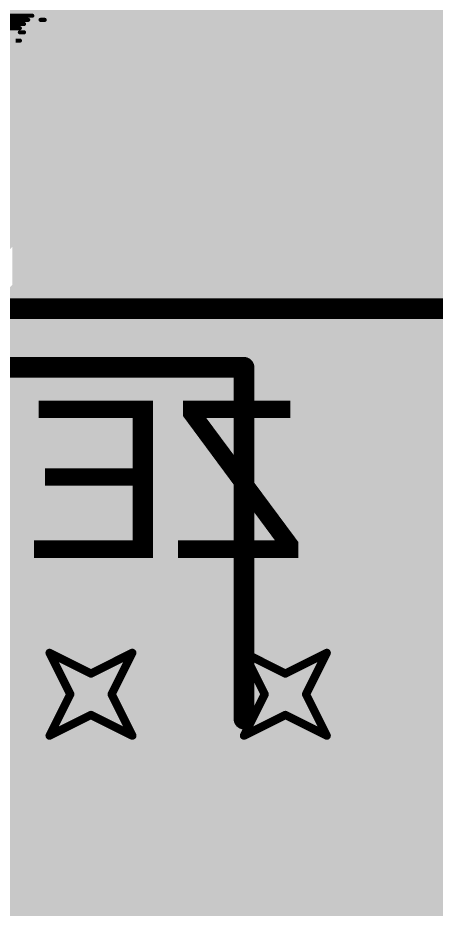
# Model space of a CAD drawing. Header units: inches. Extents: x -2 to 343, y -53 to 63.
# Drawn here: x 37.45 to 40.01, y -35.81 to -30.34 of the extents above; entities that cross this region are included whole.
import ezdxf

# ---------------------------------------------------------------- set-up
doc = ezdxf.new("R2010")
doc.units = ezdxf.units.IN
for name, color, linetype in [('Board Outline', 216, 'Continuous'), ('Bottom Layer', 5, 'Continuous'), ('Bottom Overlay', 54, 'Continuous'), ('Drill Drawing', 1, 'Continuous'), ('Top Layer', 1, 'Continuous'), ('Top Overlay', 2, 'Continuous'), ('Top Paste', 8, 'Continuous'), ('Top Solder', 216, 'Continuous'), ('Via Holes', 16, 'Continuous')]:
    doc.layers.add(name, color=color, linetype=linetype)
doc.styles.add('Arial', font='', dxfattribs={"height": 0.2})
doc.styles.get('Arial').set_extended_font_data('Arial')

# ---------------------------------------------------------------- blocks, each defined once
blk = doc.blocks.new('YSLF1045_4R7M_7')
at = {"layer": 'Top Overlay', "const_width": 0.127}
blk.add_lwpolyline([(5.05, 4.8976), (-5.05, 4.8976)], dxfattribs=at)
blk = doc.blocks.new('RVT1C471M0607_74')
at = {"layer": 'Top Layer'}
blk.add_hatch(color=1, dxfattribs=at).paths.add_polyline_path([(1.056, 1.0794), (4.556, 1.0794), (4.556, -0.5206), (1.056, -0.5206)])
at = {"layer": 'Top Paste'}
blk.add_hatch(color=8, dxfattribs=at).paths.add_polyline_path([(1.056, 1.0794), (4.556, 1.0794), (4.556, -0.5206), (1.056, -0.5206)])
at = {"layer": 'Top Solder'}
blk.add_hatch(color=216, dxfattribs=at).paths.add_polyline_path([(0.9544, 1.181), (4.6576, 1.181), (4.6576, -0.6222), (0.9544, -0.6222)])
at = {"layer": 'Top Overlay', "const_width": 0.127}
for points in [[(-1.8288, 3.6068), (3.3274, 3.6068)], [(3.3274, 1.4478), (3.3274, 3.6068)]]:
    blk.add_lwpolyline(points, dxfattribs=at)
at = {"layer": 'Top Overlay', "const_width": 0.0635}
for points in [[(3.2957, 3.6068, 1), (3.3592, 3.6068, 1)], [(3.2957, 3.6068, 1), (3.3592, 3.6068, 1)], [(3.2957, 1.4478, 1), (3.3592, 1.4478, 1)]]:
    blk.add_lwpolyline(points, format="xyb", close=True, dxfattribs=at)

msp = doc.modelspace()

# ---------------------------------------------------------------- hatches: boundary and pattern name
at = {"layer": 'Bottom Layer'}
msp.add_hatch(color=5, dxfattribs=at).paths.add_polyline_path([(49.7332, -28.3718), (48.133, -28.3718), (45.6225, -30.8823), (45.5933, -30.8745), (45.1904, -30.8214), (44.784, -30.8214), (44.3811, -30.8745), (43.9886, -30.9797), (43.6132, -31.1352), (43.2612, -31.3383), (42.9388, -31.5857), (42.6515, -31.8731), (42.4041, -32.1955), (42.2009, -32.5474), (42.0454, -32.9228), (41.9402, -33.3154), (41.8872, -33.7182), (41.8872, -34.1246), (41.9402, -34.5275), (41.9481, -34.5567), (41.9481, -37.8206), (37.4142, -37.8206), (37.4142, -29.464), (43.3324, -23.5458), (43.3324, -19.3876), (34.0252, -19.3876), (34.0087, -19.3629), (34.0087, -17.7184), (33.9961, -17.6881), (33.9961, -17.566), (33.8741, -17.566), (33.8437, -17.5535), (32.9504, -17.5535), (32.9293, -17.5394), (32.9293, -16.2706), (31.4053, -16.2706), (31.4053, -17.4644), (31.4053, -18.7598), (32.7854, -18.7598), (32.7854, -19.3629), (32.7689, -19.3876), (28.7637, -19.3876), (28.7637, -17.7184), (30.2514, -17.7184), (30.2514, -11.684), (49.7332, -11.684)])
h = msp.add_hatch(color=5, dxfattribs=at)
edge = h.paths.add_edge_path()
edge.add_arc((37.8968, -34.4932), 0.3, 0, 360)
h = msp.add_hatch(color=5, dxfattribs=at)
edge = h.paths.add_edge_path()
edge.add_arc((39.0906, -34.4932), 0.3, 0, 360)
at = {"layer": 'Top Layer'}
h = msp.add_hatch(color=1, dxfattribs=at)
h.paths.add_polyline_path([(51.5725, -27.8554), (50.1473, -27.8554), (50.1473, -29.206), (51.5725, -29.206), (51.5747, -29.3829), (51.5747, -34.9885), (48.3616, -38.2016), (34.8234, -38.2016), (34.8234, -34.5715), (39.3214, -30.0735), (42.7952, -30.0735), (42.9118, -30.0251), (42.9145, -30.0225), (42.9628, -29.9058), (42.9628, -28.7655), (42.9502, -28.7352), (42.9502, -28.6131), (43.0693, -28.494), (43.0693, -27.254), (45.4634, -27.254), (45.4937, -27.2414), (45.6158, -27.2414), (45.6158, -27.1193), (45.6284, -27.089), (45.6284, -24.61), (45.58, -24.4934), (43.1696, -22.083), (43.053, -22.0346), (40.8318, -22.0346), (40.7496, -21.8568), (40.8106, -21.7851), (51.5725, -21.7851)])
h.paths.add_polyline_path([(45.1904, -30.8214), (44.784, -30.8214), (44.3811, -30.8745), (43.9886, -30.9797), (43.6132, -31.1352), (43.2612, -31.3383), (42.9388, -31.5857), (42.6515, -31.8731), (42.4041, -32.1955), (42.2009, -32.5474), (42.0454, -32.9228), (41.9402, -33.3154), (41.8872, -33.7182), (41.8872, -34.1246), (41.9402, -34.5275), (42.0454, -34.92), (42.2009, -35.2955), (42.4041, -35.6474), (42.6515, -35.9698), (42.9388, -36.2571), (43.2612, -36.5045), (43.6132, -36.7077), (43.9886, -36.8632), (44.3811, -36.9684), (44.784, -37.0214), (45.1904, -37.0214), (45.5933, -36.9684), (45.9858, -36.8632), (46.3612, -36.7077), (46.7132, -36.5045), (47.0356, -36.2571), (47.3229, -35.9698), (47.5703, -35.6474), (47.7735, -35.2955), (47.929, -34.92), (48.0342, -34.5275), (48.0872, -34.1246), (48.0872, -33.7182), (48.0342, -33.3154), (47.929, -32.9228), (47.7735, -32.5474), (47.5703, -32.1955), (47.3229, -31.8731), (47.0356, -31.5857), (46.7132, -31.3383), (46.3612, -31.1352), (45.9858, -30.9797), (45.5933, -30.8745)], flags=0)
msp.add_hatch(color=1, dxfattribs=at).paths.add_polyline_path([(40.3774, -28.4083), (40.7346, -28.7655), (42.7978, -28.7655), (42.7978, -29.9058), (42.7952, -29.9085), (39.2531, -29.9085), (34.4652, -34.6964), (34.4652, -36.83), (28.681, -36.83), (28.681, -34.6964), (30.2768, -34.6964), (33.655, -31.3182), (33.655, -26.2382), (34.2644, -25.6288), (40.3774, -25.6288)])
h = msp.add_hatch(color=1, dxfattribs=at)
edge = h.paths.add_edge_path()
edge.add_arc((37.8968, -34.4932), 0.3, 0, 360)
h = msp.add_hatch(color=1, dxfattribs=at)
edge = h.paths.add_edge_path()
edge.add_arc((39.0906, -34.4932), 0.3, 0, 360)
at = {"layer": 'Via Holes'}
h = msp.add_hatch(color=7, dxfattribs=at)
edge = h.paths.add_edge_path()
edge.add_arc((37.8968, -34.4932), 0.15, 0, 360)
h = msp.add_hatch(color=7, dxfattribs=at)
edge = h.paths.add_edge_path()
edge.add_arc((39.0906, -34.4932), 0.15, 0, 360)

# ---------------------------------------------------------------- linework, layer by layer
at = {"layer": 'Board Outline', "const_width": 0.254}
msp.add_lwpolyline([(49.772, 6.3476, -0.6504), (32.1175, -53.0547)], format="xyb", dxfattribs=at)
at = {"layer": 'Bottom Overlay', "const_width": 0.0254}
for points in [[(36.7235, -30.3288), (37.5363, -30.3288)], [(36.6727, -30.3796), (37.4855, -30.3796)], [(36.6981, -30.3542), (37.5109, -30.3542)], [(37.5871, -30.3542), (37.6125, -30.3542)], [(36.6219, -30.405), (37.4601, -30.405)], [(37.4601, -30.4304), (37.4855, -30.4304)], [(37.4347, -30.4812), (37.4601, -30.4812)]]:
    msp.add_lwpolyline(points, dxfattribs=at)
at = {"layer": 'Bottom Overlay', "const_width": 0.0127}
for points in [[(37.53, -30.3288, 1), (37.5427, -30.3288, 1)], [(37.4792, -30.3796, 1), (37.4919, -30.3796, 1)], [(37.5046, -30.3542, 1), (37.5173, -30.3542, 1)], [(37.5808, -30.3542, 1), (37.5935, -30.3542, 1)], [(37.6062, -30.3542, 1), (37.6189, -30.3542, 1)], [(37.4538, -30.405, 1), (37.4665, -30.405, 1)], [(37.4538, -30.4304, 1), (37.4665, -30.4304, 1)], [(37.4792, -30.4304, 1), (37.4919, -30.4304, 1)], [(37.4538, -30.4812, 1), (37.4665, -30.4812, 1)]]:
    msp.add_lwpolyline(points, format="xyb", close=True, dxfattribs=at)
at = {"layer": 'Drill Drawing', "const_width": 0.0508}
for points in [[(37.6428, -34.2392), (37.8968, -34.3662)], [(37.6428, -34.2392), (37.7698, -34.4932)], [(37.8968, -34.3662), (38.1508, -34.2392)], [(38.0238, -34.4932), (38.1508, -34.2392)], [(38.8366, -34.2392), (39.0906, -34.3662)], [(38.8366, -34.2392), (38.9636, -34.4932)], [(39.0906, -34.3662), (39.3446, -34.2392)], [(39.2176, -34.4932), (39.3446, -34.2392)], [(37.6428, -34.7472), (37.7698, -34.4932)], [(38.0238, -34.4932), (38.1508, -34.7472)], [(38.8366, -34.7472), (38.9636, -34.4932)], [(39.2176, -34.4932), (39.3446, -34.7472)], [(37.6428, -34.7472), (37.8968, -34.6202)], [(37.8968, -34.6202), (38.1508, -34.7472)], [(38.8366, -34.7472), (39.0906, -34.6202)], [(39.0906, -34.6202), (39.3446, -34.7472)]]:
    msp.add_lwpolyline(points, dxfattribs=at)
at = {"layer": 'Drill Drawing', "const_width": 0.0254}
for points in [[(37.6301, -34.2392, 1), (37.6555, -34.2392, 1)], [(37.6301, -34.2392, 1), (37.6555, -34.2392, 1)], [(38.1381, -34.2392, 1), (38.1635, -34.2392, 1)], [(38.1381, -34.2392, 1), (38.1635, -34.2392, 1)], [(38.8239, -34.2392, 1), (38.8493, -34.2392, 1)], [(38.8239, -34.2392, 1), (38.8493, -34.2392, 1)], [(39.3319, -34.2392, 1), (39.3573, -34.2392, 1)], [(39.3319, -34.2392, 1), (39.3573, -34.2392, 1)], [(37.8841, -34.3662, 1), (37.9095, -34.3662, 1)], [(37.8841, -34.3662, 1), (37.9095, -34.3662, 1)], [(39.0779, -34.3662, 1), (39.1033, -34.3662, 1)], [(39.0779, -34.3662, 1), (39.1033, -34.3662, 1)], [(37.7571, -34.4932, 1), (37.7825, -34.4932, 1)], [(37.7571, -34.4932, 1), (37.7825, -34.4932, 1)], [(38.0111, -34.4932, 1), (38.0365, -34.4932, 1)], [(38.0111, -34.4932, 1), (38.0365, -34.4932, 1)], [(38.9509, -34.4932, 1), (38.9763, -34.4932, 1)], [(38.9509, -34.4932, 1), (38.9763, -34.4932, 1)], [(39.2049, -34.4932, 1), (39.2303, -34.4932, 1)], [(39.2049, -34.4932, 1), (39.2303, -34.4932, 1)], [(37.8841, -34.6202, 1), (37.9095, -34.6202, 1)], [(37.8841, -34.6202, 1), (37.9095, -34.6202, 1)], [(39.0779, -34.6202, 1), (39.1033, -34.6202, 1)], [(39.0779, -34.6202, 1), (39.1033, -34.6202, 1)], [(37.6301, -34.7472, 1), (37.6555, -34.7472, 1)], [(37.6301, -34.7472, 1), (37.6555, -34.7472, 1)], [(38.1381, -34.7472, 1), (38.1635, -34.7472, 1)], [(38.1381, -34.7472, 1), (38.1635, -34.7472, 1)], [(38.8239, -34.7472, 1), (38.8493, -34.7472, 1)], [(38.8239, -34.7472, 1), (38.8493, -34.7472, 1)], [(39.3319, -34.7472, 1), (39.3573, -34.7472, 1)], [(39.3319, -34.7472, 1), (39.3573, -34.7472, 1)]]:
    msp.add_lwpolyline(points, format="xyb", close=True, dxfattribs=at)

# ---------------------------------------------------------------- block references
at = {"rotation": 180}
msp.add_blockref('YSLF1045_4R7M_7', (35.0774, -27.2288), dxfattribs=at)
msp.add_blockref('RVT1C471M0607_74', (35.5092, -36.0934))

# ---------------------------------------------------------------- texts
at = {"layer": 'Bottom Overlay', "style": 'Arial', "text_generation_flag": 2}
msp.add_text('ZERO CARBON FOOTPRINT', height=0.9652, rotation=360, dxfattribs=at).set_placement((39.2127, -33.6562))

doc.saveas('drawing.dxf')
